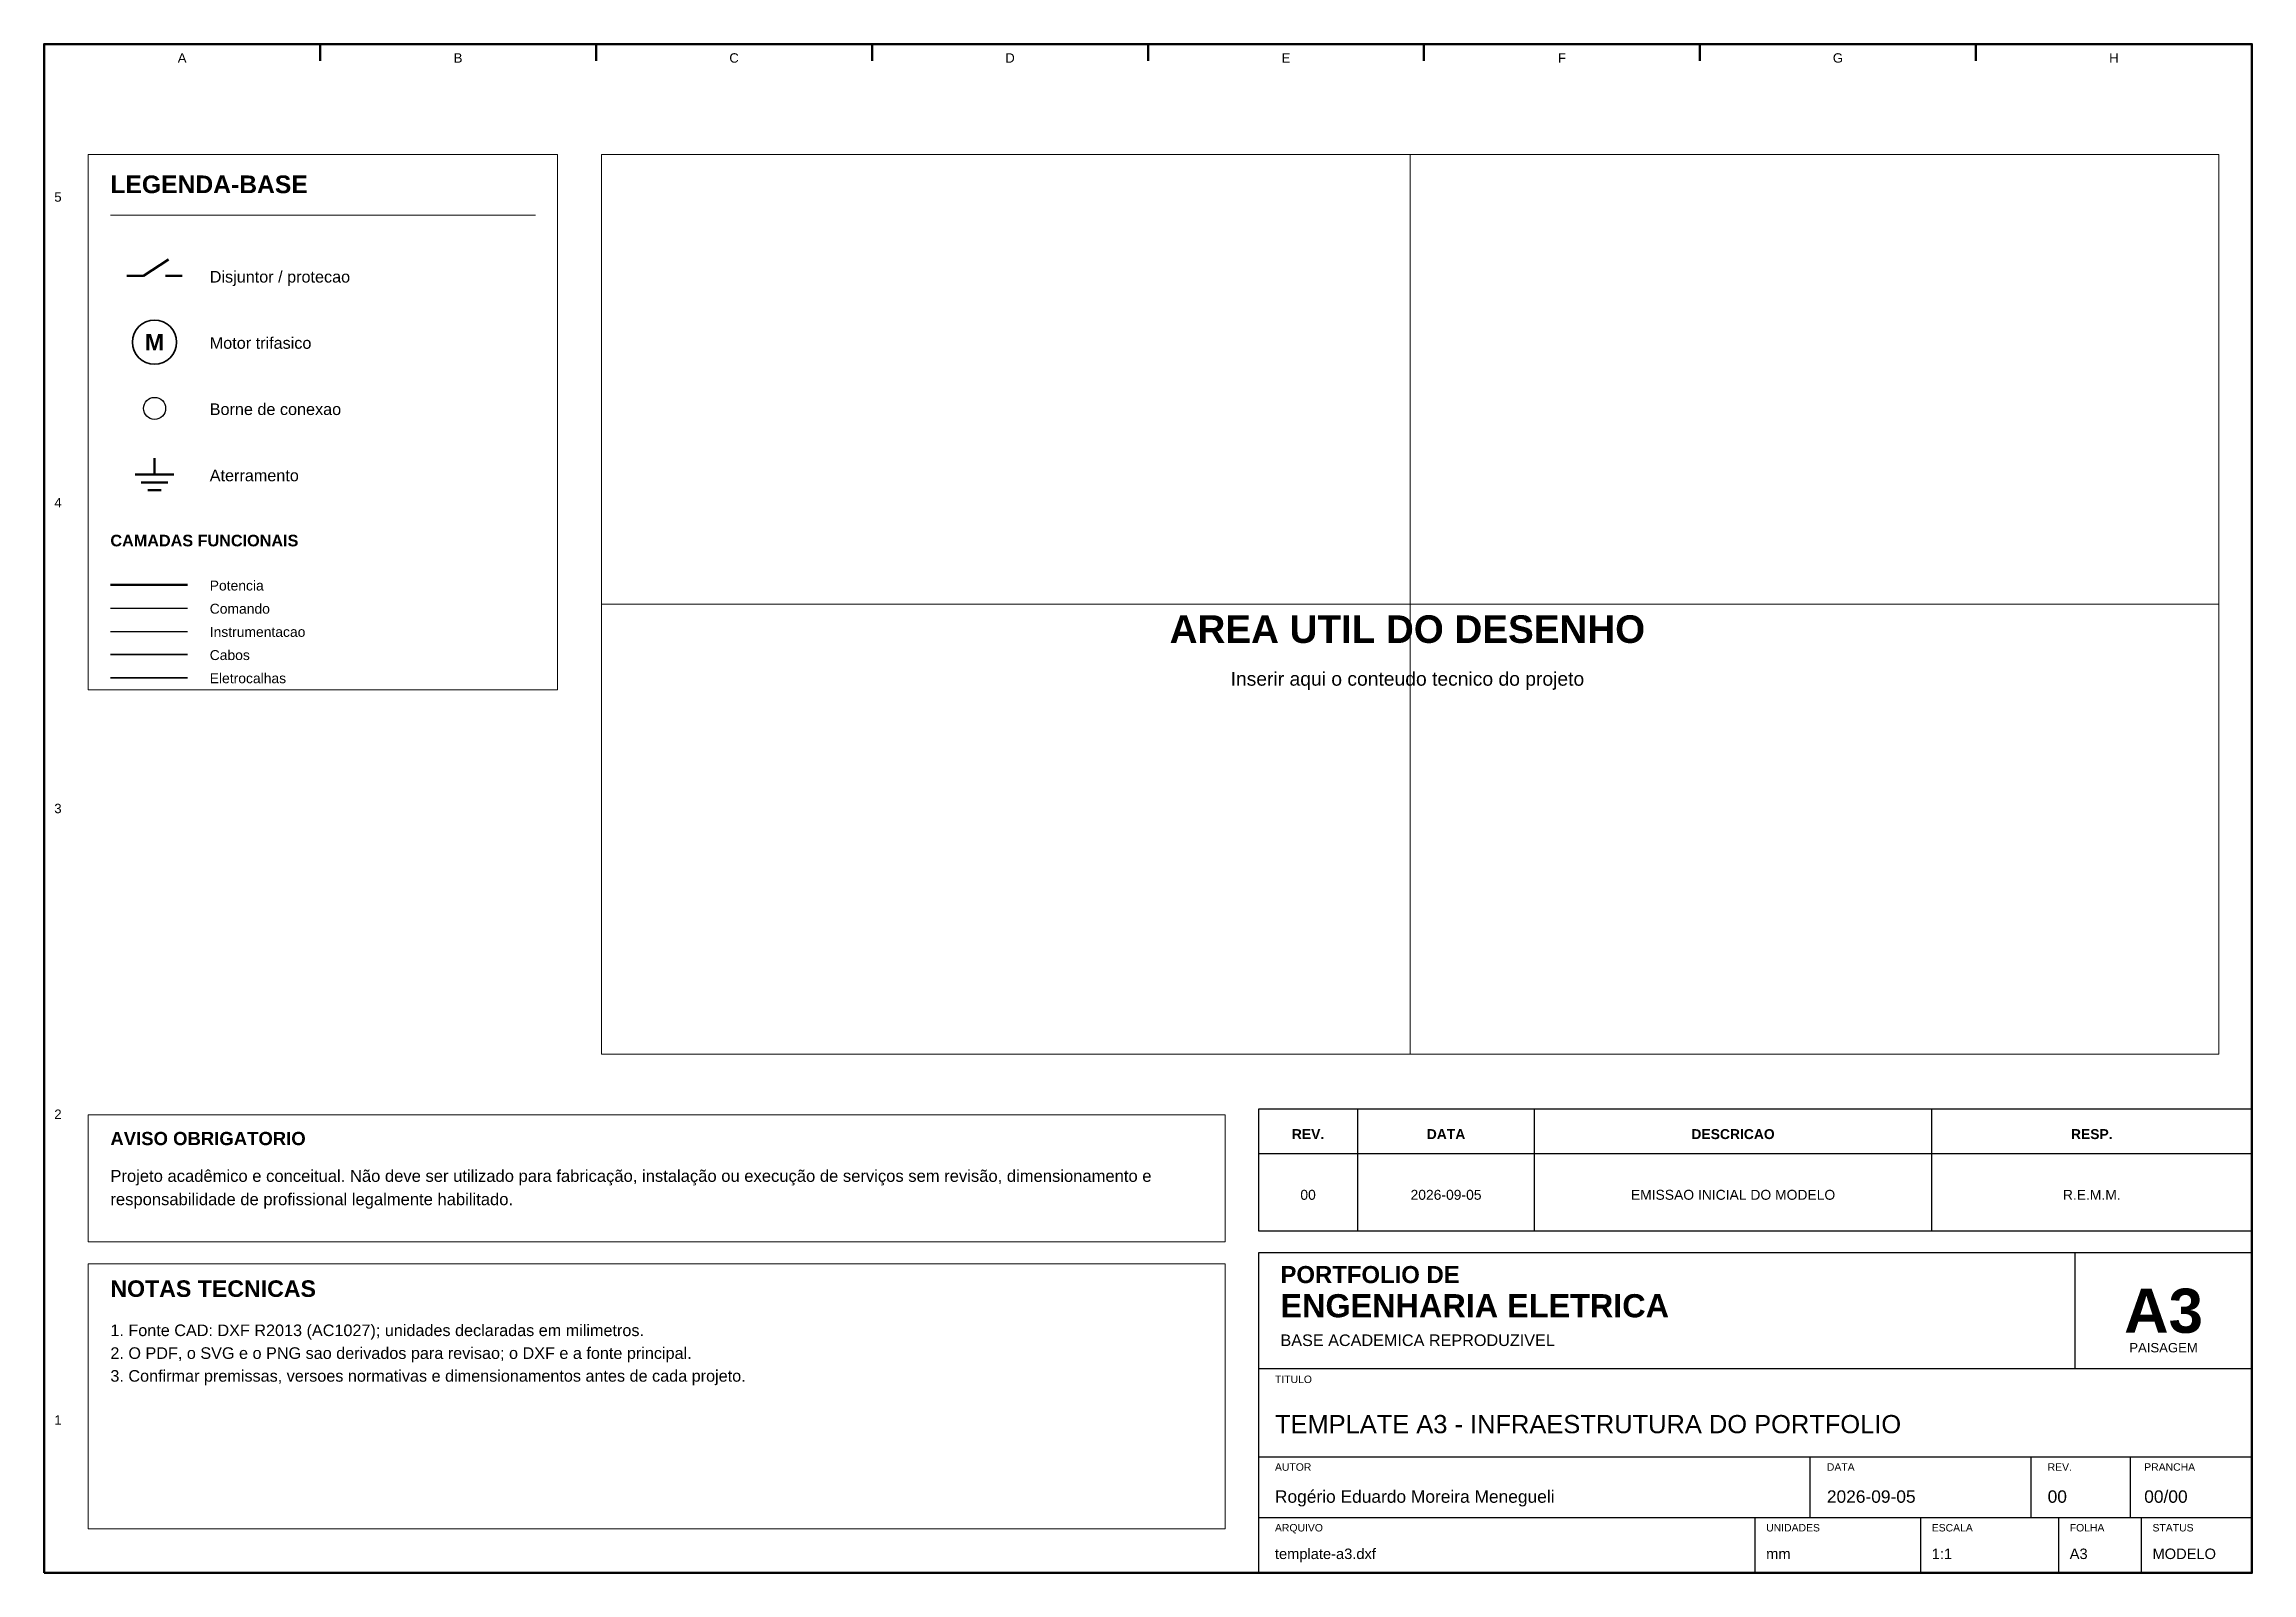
# Model space of a CAD drawing. Header units: millimetres. Extents: x 10 to 410, y 10 to 287.
import ezdxf
from ezdxf.enums import TextEntityAlignment as Align

# ---------------------------------------------------------------- set-up
doc = ezdxf.new("R2010")
doc.units = ezdxf.units.MM
for name, color, linetype, lineweight in [('00_MOLDURA', 7, 'CONTINUOUS', 50), ('01_CARIMBO', 7, 'CONTINUOUS', 25), ('02_TEXTO', 7, 'CONTINUOUS', 18), ('03_COTAS', 152, 'CONTINUOUS', 18), ('04_EQUIPAMENTOS', 32, 'CONTINUOUS', 35), ('05_POTENCIA', 12, 'CONTINUOUS', 50), ('06_COMANDO', 94, 'CONTINUOUS', 25), ('07_INSTRUMENTACAO', 202, 'CONTINUOUS', 25), ('08_CABOS', 124, 'CONTINUOUS', 35), ('09_BORNES', 145, 'CONTINUOUS', 25), ('10_ELETROCALHAS', 251, 'CONTINUOUS', 35), ('11_ARQUITETURA', 253, 'CONTINUOUS', 18), ('12_LEGENDA', 7, 'CONTINUOUS', 18), ('13_NOTAS', 7, 'CONTINUOUS', 18)]:
    doc.layers.add(name, color=color, linetype=linetype, lineweight=lineweight)
doc.styles.add('PORTFOLIO_TEXTO', font='arial.ttf')
doc.styles.add('PORTFOLIO_TITULO', font='arialbd.ttf', dxfattribs={"width": 0.92})

# ---------------------------------------------------------------- blocks, each defined once
blk = doc.blocks.new('SIM_DISJUNTOR')
at = {"layer": '05_POTENCIA'}
for p, q in [((-5, 0), (-2, 0)), ((-2, 0), (2.5, 3)), ((2, 0), (5, 0))]:
    blk.add_line(p, q, dxfattribs=at)
blk = doc.blocks.new('SIM_MOTOR')
at = {"layer": '04_EQUIPAMENTOS'}
blk.add_circle((0, 0), 4, dxfattribs=at)
at = {"layer": '04_EQUIPAMENTOS', "style": 'PORTFOLIO_TITULO'}
blk.add_text('M', height=3, dxfattribs=at).set_placement((0, 0), align=Align.MIDDLE_CENTER)
blk = doc.blocks.new('SIM_TERMINAL')
at = {"layer": '09_BORNES'}
blk.add_circle((0, 0), 2, dxfattribs=at)
blk = doc.blocks.new('SIM_TERRA')
at = {"layer": '05_POTENCIA'}
for p, q in [((-3.5, 0), (3.5, 0)), ((0, 3), (0, 0)), ((-2.4, -1.4), (2.4, -1.4)), ((-1.2, -2.8), (1.2, -2.8))]:
    blk.add_line(p, q, dxfattribs=at)
blk = doc.blocks.new('CARIMBO_A3')
at = {"layer": '01_CARIMBO'}
for p, q in [((148, 37), (148, 58)), ((0, 37), (180, 37)), ((0, 21), (180, 21)), ((100, 10), (100, 21)), ((140, 10), (140, 21)), ((158, 10), (158, 21)), ((0, 10), (180, 10)), ((90, 0), (90, 10)), ((120, 0), (120, 10)), ((145, 0), (145, 10)), ((160, 0), (160, 10))]:
    blk.add_line(p, q, dxfattribs=at)
blk.add_lwpolyline([(0, 0), (180, 0), (180, 58), (0, 58)], close=True, dxfattribs=at)
at = {"layer": '01_CARIMBO', "style": 'PORTFOLIO_TEXTO'}
for s, p in [('TITULO', (3, 34.4)), ('AUTOR', (3, 18.5)), ('DATA', (103, 18.5)), ('REV.', (143, 18.5)), ('PRANCHA', (160.5, 18.5)), ('ARQUIVO', (3, 7.5)), ('UNIDADES', (92, 7.5)), ('ESCALA', (122, 7.5)), ('FOLHA', (147, 7.5)), ('STATUS', (162, 7.5))]:
    blk.add_text(s, height=1.35, dxfattribs=at).set_placement(p)
at = {"layer": '02_TEXTO'}
for s, height, style, p in [('PORTFOLIO DE', 3.1, 'PORTFOLIO_TITULO', (4, 52.5)), ('ENGENHARIA ELETRICA', 4.2, 'PORTFOLIO_TITULO', (4, 46.3)), ('BASE ACADEMICA REPRODUZIVEL', 2.1, 'PORTFOLIO_TEXTO', (4, 41.1))]:
    blk.add_text(s, height=height, dxfattribs=dict(at, style=style)).set_placement(p)
for s, height, style, p in [('A3', 8, 'PORTFOLIO_TITULO', (164, 47.5)), ('PAISAGEM', 1.7, 'PORTFOLIO_TEXTO', (164, 40.8))]:
    blk.add_text(s, height=height, dxfattribs=dict(at, style=style)).set_placement(p, align=Align.MIDDLE_CENTER)
at = {"layer": '02_TEXTO', "style": 'PORTFOLIO_TEXTO'}
for tag, p, height in [('TITULO', (3, 25.3), 3.3), ('AUTOR', (3, 12.7), 2.25), ('DATA', (103, 12.7), 2.25), ('REVISAO', (143, 12.7), 2.25), ('PRANCHA', (160.5, 12.7), 2.25), ('ARQUIVO', (3, 2.5), 1.9), ('UNIDADES', (92, 2.5), 1.9), ('ESCALA', (122, 2.5), 1.9), ('FOLHA', (147, 2.5), 1.9), ('STATUS', (162, 2.5), 1.9)]:
    blk.add_attdef(tag, p, '', height=height, dxfattribs=at)

msp = doc.modelspace()

# ---------------------------------------------------------------- linework, layer by layer
at = {"layer": '00_MOLDURA'}
for p, q in [((60, 287), (60, 284)), ((110, 287), (110, 284)), ((160, 287), (160, 284)), ((210, 287), (210, 284)), ((260, 287), (260, 284)), ((310, 287), (310, 284)), ((360, 287), (360, 284))]:
    msp.add_line(p, q, dxfattribs=at)
msp.add_lwpolyline([(10, 10), (410, 10), (410, 287), (10, 287)], close=True, dxfattribs=at)
at = {"layer": '01_CARIMBO'}
for p, q in [((248, 72), (248, 94)), ((280, 72), (280, 94)), ((352, 72), (352, 94)), ((230, 86), (410, 86))]:
    msp.add_line(p, q, dxfattribs=at)
msp.add_lwpolyline([(230, 72), (410, 72), (410, 94), (230, 94)], close=True, dxfattribs=at)
at = {"layer": '03_COTAS'}
for p, q in [((257.5, 104), (257.5, 267)), ((111, 185.5), (404, 185.5))]:
    msp.add_line(p, q, dxfattribs=at)
at = {"layer": '05_POTENCIA'}
msp.add_line((22, 189), (36, 189), dxfattribs=at)
at = {"layer": '06_COMANDO'}
msp.add_line((22, 184.8), (36, 184.8), dxfattribs=at)
at = {"layer": '07_INSTRUMENTACAO'}
msp.add_line((22, 180.6), (36, 180.6), dxfattribs=at)
at = {"layer": '08_CABOS'}
msp.add_line((22, 176.4), (36, 176.4), dxfattribs=at)
at = {"layer": '10_ELETROCALHAS'}
msp.add_line((22, 172.2), (36, 172.2), dxfattribs=at)
at = {"layer": '11_ARQUITETURA'}
msp.add_lwpolyline([(111, 104), (404, 104), (404, 267), (111, 267)], close=True, dxfattribs=at)
at = {"layer": '12_LEGENDA'}
msp.add_line((22, 256), (99, 256), dxfattribs=at)
msp.add_lwpolyline([(18, 170), (103, 170), (103, 267), (18, 267)], close=True, dxfattribs=at)
at = {"layer": '13_NOTAS'}
for points in [[(18, 70), (224, 70), (224, 93), (18, 93)], [(18, 18), (224, 18), (224, 66), (18, 66)]]:
    msp.add_lwpolyline(points, close=True, dxfattribs=at)

# ---------------------------------------------------------------- block references
for name, p in [('SIM_DISJUNTOR', (30, 245)), ('SIM_MOTOR', (30, 233)), ('SIM_TERMINAL', (30, 221)), ('SIM_TERRA', (30, 209))]:
    msp.add_blockref(name, p)
at = {"layer": '01_CARIMBO'}
msp.add_blockref('CARIMBO_A3', (230, 10), dxfattribs=at).add_auto_attribs({'TITULO': 'TEMPLATE A3 - INFRAESTRUTURA DO PORTFOLIO', 'AUTOR': 'Rogério Eduardo Moreira Menegueli', 'DATA': '2026-09-05', 'REVISAO': '00', 'PRANCHA': '00/00', 'ARQUIVO': 'template-a3.dxf', 'UNIDADES': 'mm', 'ESCALA': '1:1', 'FOLHA': 'A3', 'STATUS': 'MODELO'})

# ---------------------------------------------------------------- texts
at = {"layer": '00_MOLDURA', "style": 'PORTFOLIO_TEXTO'}
for s, p in [('A', (35, 284.5)), ('B', (85, 284.5)), ('C', (135, 284.5)), ('D', (185, 284.5)), ('E', (235, 284.5)), ('F', (285, 284.5)), ('G', (335, 284.5)), ('H', (385, 284.5)), ('5', (12.5, 259.3)), ('4', (12.5, 203.9)), ('3', (12.5, 148.5)), ('2', (12.5, 93.1)), ('1', (12.5, 37.7))]:
    msp.add_text(s, height=1.7, dxfattribs=at).set_placement(p, align=Align.MIDDLE_CENTER)
at = {"layer": '01_CARIMBO', "style": 'PORTFOLIO_TITULO'}
for s, p in [('REV.', (239, 89.5)), ('DATA', (264, 89.5)), ('DESCRICAO', (316, 89.5)), ('RESP.', (381, 89.5))]:
    msp.add_text(s, height=1.8, dxfattribs=at).set_placement(p, align=Align.MIDDLE_CENTER)
at = {"layer": '02_TEXTO', "style": 'PORTFOLIO_TEXTO'}
for s, p in [('00', (239, 78.5)), ('2026-09-05', (264, 78.5)), ('EMISSAO INICIAL DO MODELO', (316, 78.5)), ('R.E.M.M.', (381, 78.5))]:
    msp.add_text(s, height=1.8, dxfattribs=at).set_placement(p, align=Align.MIDDLE_CENTER)
at = {"layer": '11_ARQUITETURA'}
for s, height, style, p in [('AREA UTIL DO DESENHO', 5, 'PORTFOLIO_TITULO', (257, 181)), ('Inserir aqui o conteudo tecnico do projeto', 2.5, 'PORTFOLIO_TEXTO', (257, 172))]:
    msp.add_text(s, height=height, dxfattribs=dict(at, style=style)).set_placement(p, align=Align.MIDDLE_CENTER)
at = {"layer": '12_LEGENDA'}
for s, height, style, p in [('LEGENDA-BASE', 3.2, 'PORTFOLIO_TITULO', (22, 260)), ('Disjuntor / protecao', 2.1, 'PORTFOLIO_TEXTO', (40, 243.8)), ('Motor trifasico', 2.1, 'PORTFOLIO_TEXTO', (40, 231.8)), ('Borne de conexao', 2.1, 'PORTFOLIO_TEXTO', (40, 219.8)), ('Aterramento', 2.1, 'PORTFOLIO_TEXTO', (40, 207.8)), ('CAMADAS FUNCIONAIS', 2.1, 'PORTFOLIO_TITULO', (22, 196)), ('Potencia', 1.8, 'PORTFOLIO_TEXTO', (40, 188)), ('Comando', 1.8, 'PORTFOLIO_TEXTO', (40, 183.8)), ('Instrumentacao', 1.8, 'PORTFOLIO_TEXTO', (40, 179.6)), ('Cabos', 1.8, 'PORTFOLIO_TEXTO', (40, 175.4)), ('Eletrocalhas', 1.8, 'PORTFOLIO_TEXTO', (40, 171.2))]:
    msp.add_text(s, height=height, dxfattribs=dict(at, style=style)).set_placement(p)
at = {"layer": '13_NOTAS', "style": 'PORTFOLIO_TITULO'}
for s, height, p in [('AVISO OBRIGATORIO', 2.4, (22, 87.5)), ('NOTAS TECNICAS', 3, (22, 60))]:
    msp.add_text(s, height=height, dxfattribs=at).set_placement(p)
at = {"layer": '13_NOTAS', "width": 198, "attachment_point": 1, "line_spacing_factor": 1.18, "style": 'PORTFOLIO_TEXTO'}
for s, insert, char_height in [('Projeto acadêmico e conceitual. Não deve ser utilizado para fabricação, instalação ou execução de serviços sem revisão, dimensionamento e responsabilidade de profissional legalmente habilitado.', (22, 83), 2.15), ('1. Fonte CAD: DXF R2013 (AC1027); unidades declaradas em milimetros.\\P2. O PDF, o SVG e o PNG sao derivados para revisao; o DXF e a fonte principal.\\P3. Confirmar premissas, versoes normativas e dimensionamentos antes de cada projeto.', (22, 55), 2.1)]:
    msp.add_mtext(s, dxfattribs=dict(at, insert=insert, char_height=char_height))

doc.saveas('drawing.dxf')
